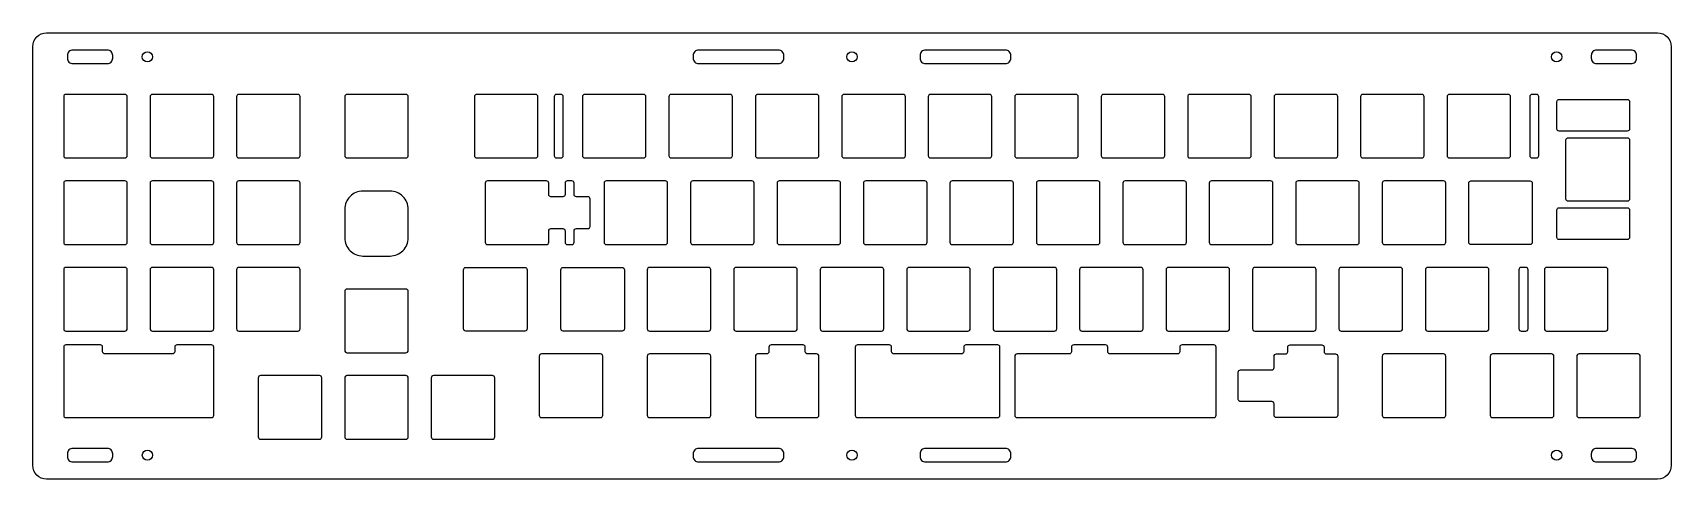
# Model space of a CAD drawing. Header units: millimetres. Extents: x -4 to 357, y -88 to 10.
import ezdxf

# ---------------------------------------------------------------- set-up
doc = ezdxf.new("R2010")
doc.units = ezdxf.units.MM
doc.layers.get('0').update_dxf_attribs({"linetype": 'CONTINUOUS'})

msp = doc.modelspace()

# ---------------------------------------------------------------- linework, layer by layer
for points in [[(-1.29, 9.87), (353.71, 9.87, -0.414655), (356.71, 6.87), (356.71, -85.43, -0.413773), (353.71, -88.43), (-1.29, -88.43, -0.414214), (-4.29, -85.43), (-4.29, 6.87, -0.414214)], [(4.53, 6.08, 0.414214), (3.33, 4.88), (3.33, 4.28, 0.414214), (4.53, 3.08), (12.13, 3.08, 0.414214), (13.33, 4.28), (13.33, 4.88, 0.414214), (12.13, 6.08)], [(161.21, 4.28), (161.21, 4.88, 0.414214), (160.01, 6.08), (142.41, 6.08, 0.414214), (141.21, 4.88), (141.21, 4.28, 0.414214), (142.41, 3.08), (160.01, 3.08, 0.414214)], [(192.41, 6.08, 0.414214), (191.21, 4.88), (191.21, 4.28, 0.414214), (192.41, 3.08), (210.01, 3.08, 0.414214), (211.21, 4.28), (211.21, 4.88, 0.414214), (210.01, 6.08)], [(339.09, 4.88), (339.09, 4.28, 0.414214), (340.29, 3.08), (347.89, 3.08, 0.414214), (349.09, 4.28), (349.09, 4.88, 0.414214), (347.89, 6.08), (340.29, 6.08, 0.414214)], [(16.52, -17.2), (16.52, -4.2, 0.414214), (16.02, -3.7), (3.02, -3.7, 0.414214), (2.52, -4.2), (2.52, -17.2, 0.414214), (3.02, -17.7), (16.02, -17.7, 0.414214)], [(22.07, -3.7, 0.414214), (21.57, -4.2), (21.57, -17.2, 0.414214), (22.07, -17.7), (35.07, -17.7, 0.414214), (35.57, -17.2), (35.57, -4.2, 0.414214), (35.07, -3.7)], [(40.62, -4.2), (40.62, -17.2, 0.414214), (41.12, -17.7), (54.12, -17.7, 0.414214), (54.62, -17.2), (54.62, -4.2, 0.414214), (54.12, -3.7), (41.12, -3.7, 0.414214)], [(64.94, -3.7, 0.414214), (64.44, -4.2), (64.44, -17.2, 0.414214), (64.94, -17.7), (77.94, -17.7, 0.414214), (78.44, -17.2), (78.44, -4.2, 0.414214), (77.94, -3.7)], [(93.51, -3.7, 0.414214), (93.01, -4.2), (93.01, -17.2, 0.414214), (93.51, -17.7), (106.51, -17.7, 0.414214), (107.01, -17.2), (107.01, -4.2, 0.414214), (106.51, -3.7)], [(112.61, -4.2, 0.414214), (112.11, -3.7), (111.11, -3.7, 0.414214), (110.61, -4.2), (110.61, -17.2, 0.414214), (111.11, -17.7), (112.11, -17.7, 0.414214), (112.61, -17.2)], [(116.82, -4.2), (116.82, -17.2, 0.414214), (117.32, -17.7), (130.32, -17.7, 0.414214), (130.82, -17.2), (130.82, -4.2, 0.414214), (130.32, -3.7), (117.32, -3.7, 0.414214)], [(135.87, -17.2, 0.414214), (136.37, -17.7), (149.37, -17.7, 0.414214), (149.87, -17.2), (149.87, -4.2, 0.414214), (149.37, -3.7), (136.37, -3.7, 0.414214), (135.87, -4.2)], [(154.92, -4.2), (154.92, -17.2, 0.414214), (155.42, -17.7), (168.42, -17.7, 0.414214), (168.92, -17.2), (168.92, -4.2, 0.414214), (168.42, -3.7), (155.42, -3.7, 0.414214)], [(174.47, -3.7, 0.414214), (173.97, -4.2), (173.97, -17.2, 0.414214), (174.47, -17.7), (187.47, -17.7, 0.414214), (187.97, -17.2), (187.97, -4.2, 0.414214), (187.47, -3.7)], [(193.52, -3.7, 0.414214), (193.02, -4.2), (193.02, -17.2, 0.414214), (193.52, -17.7), (206.52, -17.7, 0.414214), (207.02, -17.2), (207.02, -4.2, 0.414214), (206.52, -3.7)], [(212.07, -17.2, 0.414214), (212.57, -17.7), (225.57, -17.7, 0.414214), (226.07, -17.2), (226.07, -4.2, 0.414214), (225.57, -3.7), (212.57, -3.7, 0.414214), (212.07, -4.2)], [(231.12, -17.2, 0.414214), (231.62, -17.7), (244.62, -17.7, 0.414214), (245.12, -17.2), (245.12, -4.2, 0.414214), (244.62, -3.7), (231.62, -3.7, 0.414214), (231.12, -4.2)], [(250.17, -4.2), (250.17, -17.2, 0.414214), (250.67, -17.7), (263.67, -17.7, 0.414214), (264.17, -17.2), (264.17, -4.2, 0.414214), (263.67, -3.7), (250.67, -3.7, 0.414214)], [(269.72, -17.7), (282.72, -17.7, 0.414214), (283.22, -17.2), (283.22, -4.2, 0.414214), (282.72, -3.7), (269.72, -3.7, 0.414214), (269.22, -4.2), (269.22, -17.2, 0.414214)], [(288.77, -3.7, 0.414214), (288.27, -4.2), (288.27, -17.2, 0.414214), (288.77, -17.7), (301.77, -17.7, 0.414214), (302.27, -17.2), (302.27, -4.2, 0.414214), (301.77, -3.7)], [(320.82, -3.7), (307.82, -3.7, 0.414214), (307.32, -4.2), (307.32, -17.2, 0.414214), (307.82, -17.7), (320.82, -17.7, 0.414214), (321.32, -17.2), (321.32, -4.2, 0.414214)], [(327.04, -3.7), (326.04, -3.7, 0.414214), (325.54, -4.2), (325.54, -17.2, 0.414214), (326.04, -17.7), (327.04, -17.7, 0.414214), (327.54, -17.2), (327.54, -4.2, 0.414214)], [(331.52, -11.29), (331.52, -5.29, -0.414214), (332.02, -4.79), (347.02, -4.79, -0.414214), (347.52, -5.29), (347.52, -11.29, -0.414214), (347.02, -11.79), (332.02, -11.79, -0.414214)], [(333.52, -26.73), (333.52, -13.73, -0.414214), (334.02, -13.23), (347.02, -13.23, -0.414214), (347.52, -13.73), (347.52, -26.73, -0.414214), (347.02, -27.23), (334.02, -27.23, -0.414214)], [(2.52, -36.25, 0.414214), (3.02, -36.75), (16.02, -36.75, 0.414214), (16.52, -36.25), (16.52, -23.25, 0.414214), (16.02, -22.75), (3.02, -22.75, 0.414214), (2.52, -23.25)], [(35.07, -36.75, 0.414214), (35.57, -36.25), (35.57, -23.25, 0.414214), (35.07, -22.75), (22.07, -22.75, 0.414214), (21.57, -23.25), (21.57, -36.25, 0.414214), (22.07, -36.75)], [(41.12, -36.75), (54.12, -36.75, 0.414214), (54.62, -36.25), (54.62, -23.25, 0.414214), (54.12, -22.75), (41.12, -22.75, 0.414214), (40.62, -23.25), (40.62, -36.25, 0.414214)], [(68.44, -24.99, 0.414214), (64.44, -28.99), (64.44, -35.28, 0.414214), (68.44, -39.28), (74.44, -39.28, 0.414214), (78.44, -35.28), (78.44, -28.99, 0.414214), (74.44, -24.99)], [(114.99, -33.75, -0.414214), (115.49, -33.25), (117.99, -33.25, 0.414214), (118.49, -32.75), (118.49, -26.75, 0.414214), (117.99, -26.25), (115.49, -26.25, -0.414214), (114.99, -25.75), (114.99, -23.25, 0.414214), (114.49, -22.75), (113.49, -22.75, 0.414214), (112.99, -23.25), (112.99, -25.75, -0.414214), (112.49, -26.25), (109.89, -26.25, -0.414214), (109.39, -25.75), (109.39, -23.25, 0.414214), (108.89, -22.75), (95.89, -22.75, 0.414214), (95.39, -23.25), (95.39, -36.25, 0.414214), (95.89, -36.75), (108.89, -36.75, 0.414214), (109.39, -36.25), (109.39, -33.75, -0.414214), (109.89, -33.25), (112.49, -33.25, -0.414214), (112.99, -33.75), (112.99, -36.25, 0.414214), (113.49, -36.75), (114.49, -36.75, 0.414214), (114.99, -36.25)], [(135.59, -23.25, 0.414214), (135.09, -22.75), (122.09, -22.75, 0.414214), (121.59, -23.25), (121.59, -36.25, 0.414214), (122.09, -36.75), (135.09, -36.75, 0.414214), (135.59, -36.25)], [(141.14, -22.75, 0.414214), (140.64, -23.25), (140.64, -36.25, 0.414214), (141.14, -36.75), (154.14, -36.75, 0.414214), (154.64, -36.25), (154.64, -23.25, 0.414214), (154.14, -22.75)], [(173.69, -23.25, 0.414214), (173.19, -22.75), (160.19, -22.75, 0.414214), (159.69, -23.25), (159.69, -36.25, 0.414214), (160.19, -36.75), (173.19, -36.75, 0.414214), (173.69, -36.25)], [(192.24, -36.75, 0.414214), (192.74, -36.25), (192.74, -23.25, 0.414214), (192.24, -22.75), (179.24, -22.75, 0.414214), (178.74, -23.25), (178.74, -36.25, 0.414214), (179.24, -36.75)], [(211.79, -23.25, 0.414214), (211.29, -22.75), (198.29, -22.75, 0.414214), (197.79, -23.25), (197.79, -36.25, 0.414214), (198.29, -36.75), (211.29, -36.75, 0.414214), (211.79, -36.25)], [(230.34, -22.75), (217.34, -22.75, 0.414214), (216.84, -23.25), (216.84, -36.25, 0.414214), (217.34, -36.75), (230.34, -36.75, 0.414214), (230.84, -36.25), (230.84, -23.25, 0.414214)], [(249.89, -23.25, 0.414214), (249.39, -22.75), (236.39, -22.75, 0.414214), (235.89, -23.25), (235.89, -36.25, 0.414214), (236.39, -36.75), (249.39, -36.75, 0.414214), (249.89, -36.25)], [(268.94, -36.25), (268.94, -23.25, 0.414214), (268.44, -22.75), (255.44, -22.75, 0.414214), (254.94, -23.25), (254.94, -36.25, 0.414214), (255.44, -36.75), (268.44, -36.75, 0.414214)], [(287.49, -36.75, 0.414214), (287.99, -36.25), (287.99, -23.25, 0.414214), (287.49, -22.75), (274.49, -22.75, 0.414214), (273.99, -23.25), (273.99, -36.25, 0.414214), (274.49, -36.75)], [(293.04, -36.25, 0.414214), (293.54, -36.75), (306.54, -36.75, 0.414214), (307.04, -36.25), (307.04, -23.25, 0.414214), (306.54, -22.75), (293.54, -22.75, 0.414214), (293.04, -23.25)], [(325.59, -22.75, -0.414214), (326.09, -23.25), (326.09, -36.25, -0.414214), (325.59, -36.75), (312.59, -36.75, -0.414214), (312.09, -36.25), (312.09, -23.25, -0.414214), (312.59, -22.75)], [(331.52, -35.17), (331.52, -29.17, -0.414214), (332.02, -28.67), (347.02, -28.67, -0.414214), (347.52, -29.17), (347.52, -35.17, -0.414214), (347.02, -35.67), (332.02, -35.67, -0.414214)], [(16.52, -55.3), (16.52, -42.3, 0.414214), (16.02, -41.8), (3.02, -41.8, 0.414214), (2.52, -42.3), (2.52, -55.3, 0.414214), (3.02, -55.8), (16.02, -55.8, 0.414214)], [(35.07, -41.8), (22.07, -41.8, 0.414214), (21.57, -42.3), (21.57, -55.3, 0.414214), (22.07, -55.8), (35.07, -55.8, 0.414214), (35.57, -55.3), (35.57, -42.3, 0.414214)], [(54.62, -55.3), (54.62, -42.3, 0.414214), (54.12, -41.8), (41.12, -41.8, 0.414214), (40.62, -42.3), (40.62, -55.3, 0.414214), (41.12, -55.8), (54.12, -55.8, 0.414214)], [(104.13, -41.8, -0.414214), (104.63, -42.3), (104.63, -55.3, -0.414214), (104.13, -55.8), (91.13, -55.8, -0.414214), (90.63, -55.3), (90.63, -42.3, -0.414214), (91.13, -41.8)], [(125.56, -41.8, -0.414214), (126.06, -42.3), (126.06, -55.3, -0.414214), (125.56, -55.8), (112.56, -55.8, -0.414214), (112.06, -55.3), (112.06, -42.3, -0.414214), (112.56, -41.8)], [(144.61, -55.8, 0.414214), (145.11, -55.3), (145.11, -42.3, 0.414214), (144.61, -41.8), (131.61, -41.8, 0.414214), (131.11, -42.3), (131.11, -55.3, 0.414214), (131.61, -55.8)], [(164.16, -42.3, 0.414214), (163.66, -41.8), (150.66, -41.8, 0.414214), (150.16, -42.3), (150.16, -55.3, 0.414214), (150.66, -55.8), (163.66, -55.8, 0.414214), (164.16, -55.3)], [(169.71, -41.8, 0.414214), (169.21, -42.3), (169.21, -55.3, 0.414214), (169.71, -55.8), (182.71, -55.8, 0.414214), (183.21, -55.3), (183.21, -42.3, 0.414214), (182.71, -41.8)], [(188.76, -55.8), (201.76, -55.8, 0.414214), (202.26, -55.3), (202.26, -42.3, 0.414214), (201.76, -41.8), (188.76, -41.8, 0.414214), (188.26, -42.3), (188.26, -55.3, 0.414214)], [(220.81, -41.8), (207.81, -41.8, 0.414214), (207.31, -42.3), (207.31, -55.3, 0.414214), (207.81, -55.8), (220.81, -55.8, 0.414214), (221.31, -55.3), (221.31, -42.3, 0.414214)], [(239.86, -41.8), (226.86, -41.8, 0.414214), (226.36, -42.3), (226.36, -55.3, 0.414214), (226.86, -55.8), (239.86, -55.8, 0.414214), (240.36, -55.3), (240.36, -42.3, 0.414214)], [(245.91, -41.8, 0.414214), (245.41, -42.3), (245.41, -55.3, 0.414214), (245.91, -55.8), (258.91, -55.8, 0.414214), (259.41, -55.3), (259.41, -42.3, 0.414214), (258.91, -41.8)], [(278.46, -42.3, 0.414214), (277.96, -41.8), (264.96, -41.8, 0.414214), (264.46, -42.3), (264.46, -55.3, 0.414214), (264.96, -55.8), (277.96, -55.8, 0.414214), (278.46, -55.3)], [(284.01, -41.8, 0.414214), (283.51, -42.3), (283.51, -55.3, 0.414214), (284.01, -55.8), (297.01, -55.8, 0.414214), (297.51, -55.3), (297.51, -42.3, 0.414214), (297.01, -41.8)], [(303.06, -41.8, 0.414214), (302.56, -42.3), (302.56, -55.3, 0.414214), (303.06, -55.8), (316.06, -55.8, 0.414214), (316.56, -55.3), (316.56, -42.3, 0.414214), (316.06, -41.8)], [(323.66, -55.8), (324.66, -55.8, 0.414214), (325.16, -55.3), (325.16, -42.3, 0.414214), (324.66, -41.8), (323.66, -41.8, 0.414214), (323.16, -42.3), (323.16, -55.3, 0.414214)], [(342.76, -42.3, 0.414214), (342.26, -41.8), (329.26, -41.8, 0.414214), (328.76, -42.3), (328.76, -55.3, 0.414214), (329.26, -55.8), (342.26, -55.8, 0.414214), (342.76, -55.3)], [(78.44, -47.07, 0.414214), (77.94, -46.57), (64.94, -46.57, 0.414214), (64.44, -47.07), (64.44, -60.07, 0.414214), (64.94, -60.57), (77.94, -60.57, 0.414214), (78.44, -60.07)], [(35.07, -74.85, 0.414214), (35.57, -74.35), (35.57, -59.35, 0.414214), (35.07, -58.85), (27.49, -58.85, 0.414214), (26.99, -59.35), (26.99, -60.35, -0.414214), (26.49, -60.85), (11.61, -60.85, -0.414214), (11.11, -60.35), (11.11, -59.35, 0.414214), (10.61, -58.85), (3.02, -58.85, 0.414214), (2.52, -59.35), (2.52, -74.35, 0.414214), (3.02, -74.85)], [(121.3, -61.35, 0.414214), (120.8, -60.85), (107.8, -60.85, 0.414214), (107.3, -61.35), (107.3, -74.35, 0.414214), (107.8, -74.85), (120.8, -74.85, 0.414214), (121.3, -74.35)], [(131.11, -74.35, 0.414214), (131.61, -74.85), (144.61, -74.85, 0.414214), (145.11, -74.35), (145.11, -61.35, 0.414214), (144.61, -60.85), (131.61, -60.85, 0.414214), (131.11, -61.35)], [(165.92, -60.35), (165.92, -59.35, 0.414214), (165.42, -58.85), (158.42, -58.85, 0.414214), (157.92, -59.35), (157.92, -60.35, -0.414214), (157.42, -60.85), (155.42, -60.85, 0.414214), (154.92, -61.35), (154.92, -74.35, 0.414214), (155.42, -74.85), (168.42, -74.85, 0.414214), (168.92, -74.35), (168.92, -61.35, 0.414214), (168.42, -60.85), (166.42, -60.85, -0.414214)], [(184.94, -60.35), (184.94, -59.35, 0.414214), (184.44, -58.85), (177.44, -58.85, 0.414214), (176.94, -59.35), (176.94, -74.35, 0.414214), (177.44, -74.85), (208.32, -74.85, 0.414214), (208.82, -74.35), (208.82, -59.35, 0.414214), (208.32, -58.85), (201.32, -58.85, 0.414214), (200.82, -59.35), (200.82, -60.35, -0.414214), (200.32, -60.85), (185.44, -60.85, -0.414214)], [(212.57, -74.85), (255.94, -74.85, 0.414214), (256.44, -74.35), (256.44, -59.35, 0.414214), (255.94, -58.85), (248.94, -58.85, 0.414214), (248.44, -59.35), (248.44, -60.35, -0.414214), (247.94, -60.85), (233.07, -60.85, -0.414214), (232.57, -60.35), (232.57, -59.35, 0.414214), (232.07, -58.85), (225.07, -58.85, 0.414214), (224.57, -59.35), (224.57, -60.35, -0.414214), (224.07, -60.85), (212.57, -60.85, 0.414214), (212.07, -61.35), (212.07, -74.35, 0.414214)], [(269.22, -71.85, 0.414214), (268.72, -71.35), (261.82, -71.35, -0.414214), (261.32, -70.85), (261.32, -64.85, -0.414214), (261.82, -64.35), (268.72, -64.35, 0.414214), (269.22, -63.85), (269.22, -61.35, -0.414214), (269.72, -60.85), (271.72, -60.85, 0.414214), (272.22, -60.35), (272.22, -59.35, -0.414214), (272.72, -58.85), (279.72, -58.85, -0.414214), (280.22, -59.35), (280.22, -60.35, 0.414214), (280.72, -60.85), (282.72, -60.85, -0.414214), (283.22, -61.35), (283.22, -74.35, -0.414214), (282.72, -74.85), (269.72, -74.85, -0.414214), (269.22, -74.35)], [(293.04, -74.35, 0.414214), (293.54, -74.85), (306.54, -74.85, 0.414214), (307.04, -74.35), (307.04, -61.35, 0.414214), (306.54, -60.85), (293.54, -60.85, 0.414214), (293.04, -61.35)], [(317.35, -60.85, 0.414214), (316.85, -61.35), (316.85, -74.35, 0.414214), (317.35, -74.85), (330.35, -74.85, 0.414214), (330.85, -74.35), (330.85, -61.35, 0.414214), (330.35, -60.85)], [(336.4, -74.85), (349.4, -74.85, 0.414214), (349.9, -74.35), (349.9, -61.35, 0.414214), (349.4, -60.85), (336.4, -60.85, 0.414214), (335.9, -61.35), (335.9, -74.35, 0.414214)], [(58.89, -65.62), (45.89, -65.62, 0.414214), (45.39, -66.12), (45.39, -79.12, 0.414214), (45.89, -79.62), (58.89, -79.62, 0.414214), (59.39, -79.12), (59.39, -66.12, 0.414214)], [(77.94, -65.62), (64.94, -65.62, 0.414214), (64.44, -66.12), (64.44, -79.12, 0.414214), (64.94, -79.62), (77.94, -79.62, 0.414214), (78.44, -79.12), (78.44, -66.12, 0.414214)], [(83.49, -66.12), (83.49, -79.12, 0.414214), (83.99, -79.62), (96.99, -79.62, 0.414214), (97.49, -79.12), (97.49, -66.12, 0.414214), (96.99, -65.62), (83.99, -65.62, 0.414214)], [(12.13, -84.64, 0.414214), (13.33, -83.44), (13.33, -82.84, 0.414214), (12.13, -81.64), (4.53, -81.64, 0.414214), (3.33, -82.84), (3.33, -83.44, 0.414214), (4.53, -84.64)], [(142.41, -81.64, 0.414214), (141.21, -82.84), (141.21, -83.44, 0.414214), (142.41, -84.64), (160.01, -84.64, 0.414214), (161.21, -83.44), (161.21, -82.84, 0.414214), (160.01, -81.64)], [(192.41, -84.64), (210.01, -84.64, 0.414214), (211.21, -83.44), (211.21, -82.84, 0.414214), (210.01, -81.64), (192.41, -81.64, 0.414214), (191.21, -82.84), (191.21, -83.44, 0.414214)], [(340.29, -81.64, 0.414214), (339.09, -82.84), (339.09, -83.44, 0.414214), (340.29, -84.64), (347.89, -84.64, 0.414214), (349.09, -83.44), (349.09, -82.84, 0.414214), (347.89, -81.64)]]:
    msp.add_lwpolyline(points, format="xyb", close=True)
for centre, radius in [((20.96, 4.58), 1.13), ((176.21, 4.58), 1.13), ((331.47, 4.58), 1.13), ((20.96, -83.14), 1.12), ((176.21, -83.14), 1.13), ((331.47, -83.14), 1.12)]:
    msp.add_circle(centre, radius)

doc.saveas('drawing.dxf')
